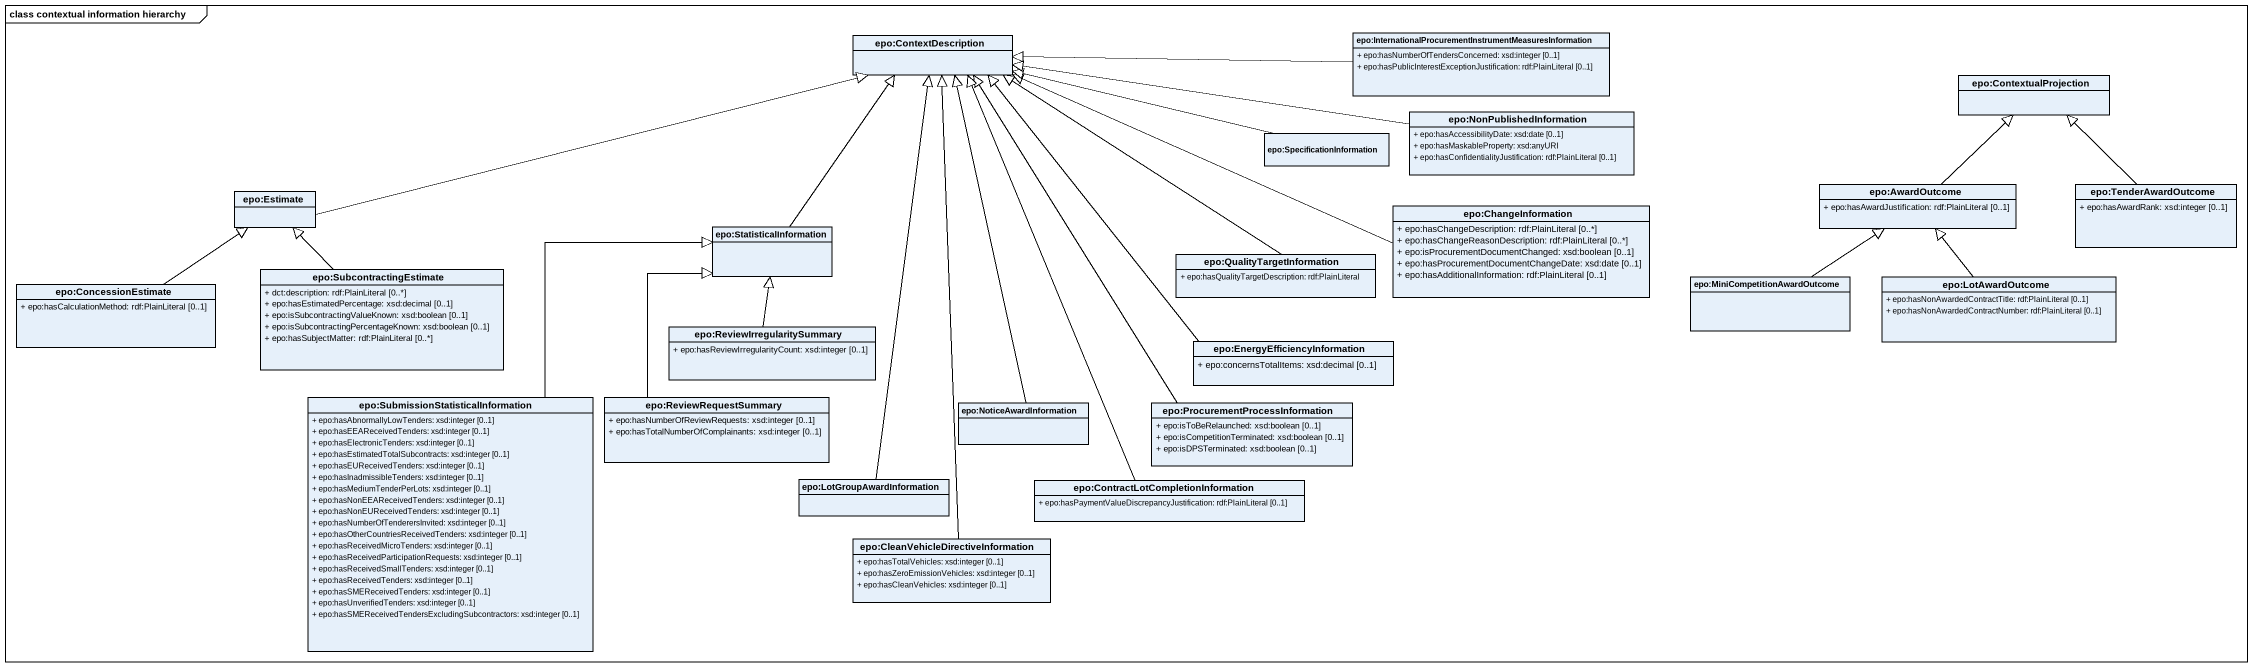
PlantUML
@startuml
mainframe class contextual information hierarchy
hide circle
hide empty members
skinparam classAttributeIconSize 0
class "epo:ContextDescription" as epo_ContextDescription
class "epo:InternationalProcurementInstrumentMeasuresInformation" as epo_InternationalProcurement {
  + epo:hasNumberOfTendersConcerned: xsd:integer [0..1]
  + epo:hasPublicInterestExceptionJustification: rdf:PlainLiteral [0..1]
}
class "epo:ContextualProjection" as epo_ContextualProjection
class "epo:SpecificationInformation" as epo_SpecificationInformation
class "epo:NonPublishedInformation" as epo_NonPublishedInformation {
  + epo:hasAccessibilityDate: xsd:date [0..1]
  + epo:hasMaskableProperty: xsd:anyURI
  + epo:hasConfidentialityJustification: rdf:PlainLiteral [0..1]
}
class "epo:AwardOutcome" as epo_AwardOutcome {
  + epo:hasAwardJustification: rdf:PlainLiteral [0..1]
}
class "epo:TenderAwardOutcome" as epo_TenderAwardOutcome {
  + epo:hasAwardRank: xsd:integer [0..1]
}
class "epo:Estimate" as epo_Estimate
class "epo:ChangeInformation" as epo_ChangeInformation {
  + epo:hasChangeDescription: rdf:PlainLiteral [0..*]
  + epo:hasChangeReasonDescription: rdf:PlainLiteral [0..*]
  + epo:isProcurementDocumentChanged: xsd:boolean [0..1]
  + epo:hasProcurementDocumentChangeDate: xsd:date [0..1]
  + epo:hasAdditionalInformation: rdf:PlainLiteral [0..1]
}
class "epo:StatisticalInformation" as epo_StatisticalInformation
class "epo:QualityTargetInformation" as epo_QualityTargetInformation {
  + epo:hasQualityTargetDescription: rdf:PlainLiteral
}
class "epo:ConcessionEstimate" as epo_ConcessionEstimate {
  + epo:hasCalculationMethod: rdf:PlainLiteral [0..1]
}
class "epo:SubcontractingEstimate" as epo_SubcontractingEstimate {
  + dct:description: rdf:PlainLiteral [0..*]
  + epo:hasEstimatedPercentage: xsd:decimal [0..1]
  + epo:isSubcontractingValueKnown: xsd:boolean [0..1]
  + epo:isSubcontractingPercentageKnown: xsd:boolean [0..1]
  + epo:hasSubjectMatter: rdf:PlainLiteral [0..*]
}
class "epo:MiniCompetitionAwardOutcome" as epo_MiniCompetitionAwardOutc
class "epo:LotAwardOutcome" as epo_LotAwardOutcome {
  + epo:hasNonAwardedContractTitle: rdf:PlainLiteral [0..1]
  + epo:hasNonAwardedContractNumber: rdf:PlainLiteral [0..1]
}
class "epo:ReviewIrregularitySummary" as epo_ReviewIrregularitySummar {
  + epo:hasReviewIrregularityCount: xsd:integer [0..1]
}
class "epo:EnergyEfficiencyInformation" as epo_EnergyEfficiencyInformat {
  + epo:concernsTotalItems: xsd:decimal [0..1]
}
class "epo:SubmissionStatisticalInformation" as epo_SubmissionStatisticalInf {
  + epo:hasAbnormallyLowTenders: xsd:integer [0..1]
  + epo:hasEEAReceivedTenders: xsd:integer [0..1]
  + epo:hasElectronicTenders: xsd:integer [0..1]
  + epo:hasEstimatedTotalSubcontracts: xsd:integer [0..1]
  + epo:hasEUReceivedTenders: xsd:integer [0..1]
  + epo:hasInadmissibleTenders: xsd:integer [0..1]
  + epo:hasMediumTenderPerLots: xsd:integer [0..1]
  + epo:hasNonEEAReceivedTenders: xsd:integer [0..1]
  + epo:hasNonEUReceivedTenders: xsd:integer [0..1]
  + epo:hasNumberOfTenderersInvited: xsd:integer [0..1]
  + epo:hasOtherCountriesReceivedTenders: xsd:integer [0..1]
  + epo:hasReceivedMicroTenders: xsd:integer [0..1]
  + epo:hasReceivedParticipationRequests: xsd:integer [0..1]
  + epo:hasReceivedSmallTenders: xsd:integer [0..1]
  + epo:hasReceivedTenders: xsd:integer [0..1]
  + epo:hasSMEReceivedTenders: xsd:integer [0..1]
  + epo:hasUnverifiedTenders: xsd:integer [0..1]
  + epo:hasSMEReceivedTendersExcludingSubcontractors: xsd:integer [0..1]
}
class "epo:ReviewRequestSummary" as epo_ReviewRequestSummary {
  + epo:hasNumberOfReviewRequests: xsd:integer [0..1]
  + epo:hasTotalNumberOfComplainants: xsd:integer [0..1]
}
class "epo:NoticeAwardInformation" as epo_NoticeAwardInformation
class "epo:ProcurementProcessInformation" as epo_ProcurementProcessInform {
  + epo:isToBeRelaunched: xsd:boolean [0..1]
  + epo:isCompetitionTerminated: xsd:boolean [0..1]
  + epo:isDPSTerminated: xsd:boolean [0..1]
}
class "epo:LotGroupAwardInformation" as epo_LotGroupAwardInformation
class "epo:ContractLotCompletionInformation" as epo_ContractLotCompletionInf {
  + epo:hasPaymentValueDiscrepancyJustification: rdf:PlainLiteral [0..1]
}
class "epo:CleanVehicleDirectiveInformation" as epo_CleanVehicleDirectiveInf {
  + epo:hasTotalVehicles: xsd:integer [0..1]
  + epo:hasZeroEmissionVehicles: xsd:integer [0..1]
  + epo:hasCleanVehicles: xsd:integer [0..1]
}
epo_InternationalProcurement -left-|> epo_ContextDescription
epo_SpecificationInformation -left-|> epo_ContextDescription
epo_NonPublishedInformation -left-|> epo_ContextDescription
epo_AwardOutcome -up-|> epo_ContextualProjection
epo_TenderAwardOutcome -up-|> epo_ContextualProjection
epo_Estimate -right-|> epo_ContextDescription
epo_ChangeInformation -left-|> epo_ContextDescription
epo_StatisticalInformation -up-|> epo_ContextDescription
epo_QualityTargetInformation -up-|> epo_ContextDescription
epo_ConcessionEstimate -up-|> epo_Estimate
epo_SubcontractingEstimate -up-|> epo_Estimate
epo_MiniCompetitionAwardOutc -up-|> epo_AwardOutcome
epo_LotAwardOutcome -up-|> epo_AwardOutcome
epo_ReviewIrregularitySummar -up-|> epo_StatisticalInformation
epo_EnergyEfficiencyInformat -up-|> epo_ContextDescription
epo_SubmissionStatisticalInf -up-|> epo_StatisticalInformation
epo_ReviewRequestSummary -up-|> epo_StatisticalInformation
epo_NoticeAwardInformation -up-|> epo_ContextDescription
epo_ProcurementProcessInform -up-|> epo_ContextDescription
epo_LotGroupAwardInformation -up-|> epo_ContextDescription
epo_ContractLotCompletionInf -up-|> epo_ContextDescription
epo_CleanVehicleDirectiveInf -up-|> epo_ContextDescription
@enduml
